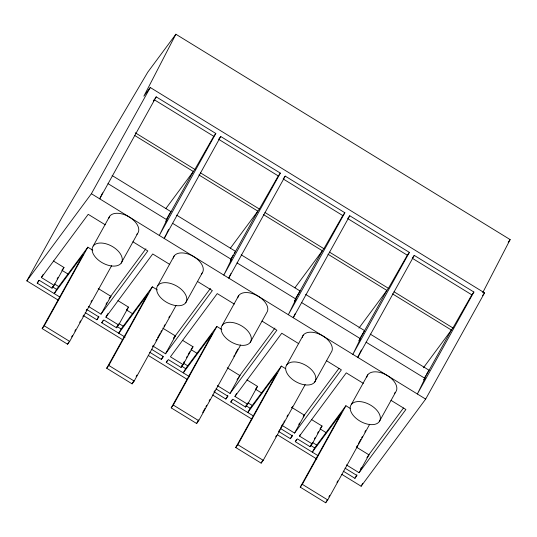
<?xml version="1.0" encoding="UTF-8"?>
<svg xmlns="http://www.w3.org/2000/svg" width="537" height="537" viewBox="0 0 537 537"><rect width="100%" height="100%" fill="white"/><g stroke="black" fill="none" stroke-linecap="round" stroke-linejoin="round"><path stroke-width="0.81" d="M102.587 192.877L99.687 198.831L156.213 96.855L215.827 133.478L159.301 235.454L166.913 219.828L108.011 183.641M166.02 234.743L164.208 238.462L220.734 136.492L280.348 173.115L223.822 275.092L231.434 259.465L172.531 223.278M166.745 233.259L168.558 229.534M230.897 273.635L228.722 278.099L285.248 176.129L344.861 212.753L288.342 314.729L295.954 299.102L237.045 262.915M295.417 313.272L293.242 317.736L349.768 215.767L409.382 252.39L352.856 354.36L360.468 338.74L301.566 302.553M361.388 349.936L357.763 357.373L414.282 255.404L473.903 292.027L417.377 393.997L424.989 378.377L366.08 342.19M482.716 292.672L510.15 239.596L175.874 34.234L143.876 96.15L150.273 87.511L484.549 292.873L425.666 399.092L361.126 486.227L341.841 474.379M58.278 300.17L26.85 280.864L62.178 217.129L147.769 72.18L175.874 34.234M59.896 297.075L37.228 283.147L38.798 280.314M53.398 260.982L63.984 267.486L54.096 285.335L41.389 277.528L42.973 274.675M26.85 280.864L91.397 193.729L150.273 87.511M37.228 283.147L39.308 280.341L52.008 288.141L53.19 286.02M57.144 278.884L57.936 277.454M92.773 250.229L87.833 247.195L56.6 289.356L54.25 293.605L83.396 254.256L42.181 328.61L67.581 344.217L69.669 341.411L111.622 265.714M42.181 328.61L44.262 325.805L87.833 247.195M93.23 245.973L109.716 216.236M67.581 344.217L68.796 342.035M71.622 336.927L72.435 335.471M74.858 331.101L75.663 329.637M79.704 322.348L80.516 320.891M82.94 316.521L83.745 315.058M86.175 310.688L86.981 309.231M91.022 301.942L91.827 300.478M121.174 263.143A16.432 9.565 29 0 0 105.171 243.576A16.432 9.565 29 0 0 95.257 256.961A16.432 9.565 29 0 0 121.174 263.143L137.66 233.4M85.155 312.594L96.841 319.777L98.801 316.233M106.037 304.13L106.829 302.693M88.303 306.352L101.003 314.152L110.897 296.31L98.197 288.503M125.114 337.142L101.741 322.784L102.923 320.663M117.918 300.619L128.504 307.124L118.61 324.966L105.91 317.166L107.89 313.595M166.584 219.143L169.739 213.451M166.181 220.452L193.32 171.491L134.418 135.304M101.741 322.784L103.829 319.978L116.529 327.778L118.1 324.945M157.294 289.866L152.354 286.832L121.12 328.993L118.764 333.242L147.917 293.893L106.695 368.248L132.102 383.854L134.183 381.048L176.143 305.352M106.695 368.248L108.783 365.435L152.354 286.832M157.744 285.61L174.23 255.867M132.102 383.854L133.72 380.941M136.143 376.565L136.948 375.108M152.709 346.68L153.522 345.217M155.945 340.847L156.75 339.391M157.556 337.927L159.986 333.558M160.791 332.101L161.597 330.638M164.027 326.268L164.832 324.811M168.873 317.521L169.679 316.058M185.688 302.781A16.432 9.565 29 0 0 169.692 283.214A16.432 9.565 29 0 0 159.771 296.599A16.432 9.565 29 0 0 185.688 302.781L202.174 273.038M149.669 352.232L161.362 359.414L162.926 356.581M152.823 345.989L165.524 353.789L175.418 335.947L162.711 328.141M189.635 376.779L166.262 362.421L167.437 360.3M231.098 258.78L233.071 255.223M230.702 260.089L257.841 211.128L198.932 174.941M166.262 362.421L168.343 359.615L181.043 367.415L182.614 364.583M184.198 361.737L183.399 363.166L187.722 365.818M186.574 357.441L187.366 356.011M188.158 354.581L189.749 351.715M181.043 367.415L183.13 364.603L193.018 346.761L182.432 340.257M221.808 329.503L216.867 326.469L185.641 368.63L183.285 372.879L212.43 333.531L171.216 407.885L196.623 423.492L198.703 420.679L240.657 344.989M171.216 407.885L173.297 405.073L216.867 326.469M222.264 325.247L238.75 295.504M196.623 423.492L198.643 419.847M202.684 412.557L205.107 408.187M205.913 406.724L206.725 405.267M209.148 400.897L209.954 399.434M213.995 392.144L214.807 390.688M233.796 356.427L234.602 354.97M235.414 353.514L237.837 349.137M250.208 342.418A16.432 9.565 29 0 0 234.206 322.844A16.432 9.565 29 0 0 224.291 336.236A16.432 9.565 29 0 0 250.208 342.418L266.694 312.675A16.432 9.565 29 0 0 256.572 295.31A16.432 9.565 29 0 0 237.743 297.8M214.189 391.869L225.876 399.045L227.842 395.507M237.059 379.82L237.851 378.39M217.337 385.62L230.044 393.426L239.932 375.578L227.232 367.778M253.444 415.987L230.782 402.059L231.957 399.937M246.953 379.894L257.538 386.398L247.644 404.24L234.944 396.44L236.528 393.581M295.618 298.418L300.062 290.987L241.16 254.8M230.782 402.059L232.863 399.246L245.563 407.053L247.523 403.515M285.624 368.711L281.388 366.106L250.155 408.268L247.799 412.517L276.951 373.168L235.736 447.522L261.136 463.129L263.217 460.316L305.177 384.626M235.736 447.522L237.817 444.71L281.388 366.106M286.778 364.885L303.264 335.142M261.136 463.129L262.754 460.216M275.682 436.883L276.495 435.426M278.918 431.057L279.723 429.593M280.536 428.137L282.959 423.767M283.764 422.304L284.576 420.847M287 416.477L287.805 415.014M291.846 407.724L292.658 406.267M314.722 382.055A16.432 9.565 29 0 0 298.726 362.482A16.432 9.565 29 0 0 288.805 375.873A16.432 9.565 29 0 0 314.722 382.055L331.215 352.312A16.432 9.565 29 0 0 321.092 334.947A16.432 9.565 29 0 0 302.264 337.437M278.703 431.506L290.396 438.682L292.356 435.145M298.8 424.472L299.592 423.035M281.858 425.257L294.558 433.064L304.452 415.215L291.745 407.415M317.964 455.624L295.296 441.696L296.478 439.575M311.473 419.531L322.052 426.036L312.165 443.877L299.465 436.078L300.25 434.648M359.347 339.478L364.583 330.624L305.674 294.437M295.296 441.696L297.377 438.883L310.084 446.69L312.044 443.146M314.42 438.863L315.212 437.433M317.595 433.137L318.387 431.708M350.137 408.342L345.902 405.744L314.675 447.905L312.319 452.154L341.465 412.805L300.25 487.16L325.657 502.766L327.738 499.954L369.698 424.264M300.25 487.16L302.331 484.347L345.902 405.744M351.299 404.522L367.785 374.779M325.657 502.766L326.865 500.578M328.886 496.933L329.698 495.476M336.968 482.354L337.78 480.897M356.769 446.636L357.575 445.18M358.387 443.716L360.81 439.347M361.616 437.89L362.428 436.427M364.851 432.057L365.657 430.6M379.243 421.693A16.432 9.565 29 0 0 363.24 402.119A16.432 9.565 29 0 0 353.326 415.51A16.432 9.565 29 0 0 379.243 421.693L395.729 391.95A16.432 9.565 29 0 0 385.613 374.578A16.432 9.565 29 0 0 366.778 377.075M343.224 471.137L354.91 478.319L356.877 474.782M360.542 469.116L361.334 467.687M346.372 464.894L359.078 472.701L368.966 454.852L356.266 447.053M361.126 486.227L362.75 483.3M424.653 377.692L425.841 375.558M426.626 374.135L427.418 372.712M423.847 379.726L451.389 330.04L392.487 293.853M153.314 101.104L154.132 99.667L213.746 136.291L215.827 133.478M165.886 208.531L194.864 169.41L213.746 136.291M230.4 248.168L259.378 209.047L278.267 175.928L280.348 173.115M294.92 287.805L323.898 248.685L342.781 215.565L344.861 212.753M358.938 328.114L388.412 288.322L407.301 255.203L409.382 252.39M423.458 367.751L452.933 327.959L471.815 294.833L473.903 292.027M154.965 98.54L156.213 96.855M41.389 277.528L88.209 214.33L105.239 224.795M63.984 267.486L61.903 270.299L68.32 274.239M52.008 288.141L54.096 285.335M220.734 136.492L218.653 139.305L278.267 175.928M170.169 212.874L171.028 211.712L112.119 175.525M165.758 221.392L166.913 219.828M109.199 298.337L145.903 248.785M109.233 298.559L110.897 296.31M96.841 319.777L98.922 316.964L86.927 309.594M101.003 314.152L147.823 250.954L132.921 241.798M105.91 317.166L152.723 253.967L169.759 264.426M128.504 307.124L126.423 309.936L132.834 313.877M116.529 327.778L118.61 324.966M285.248 176.129L283.167 178.935L342.781 215.565M234.26 253.088L235.542 251.35L176.639 215.162M230.279 261.029L231.434 259.465M173.713 337.974L210.423 288.423M173.746 338.196L175.418 335.947M161.362 359.414L163.443 356.602L151.447 349.231M165.524 353.789L212.343 290.591L197.435 281.435M191.353 349.01L193.018 346.761M349.768 215.767L347.687 218.572L407.301 255.203M295.954 299.102L294.41 301.183L322.354 250.766L263.452 214.578M239.227 376.269L274.937 328.06M238.683 377.269L239.932 375.578M225.876 399.045L227.957 396.239L215.961 388.869M230.044 393.426L276.857 330.228L261.955 321.072M234.944 396.44L281.764 333.235L298.794 343.7M255.874 388.647L257.538 386.398M245.563 407.053L247.644 404.24M412.617 257.653L414.282 255.404M360.468 338.74L358.931 340.82L386.875 290.403L327.966 254.216M303.741 415.907L338.961 368.362M303.204 416.907L304.452 415.215M290.396 438.682L292.477 435.876L280.482 428.506M294.558 433.064L341.378 369.865L326.469 360.71M299.465 436.078L346.278 372.873L363.314 383.337M320.388 428.284L322.052 426.036M310.084 446.69L312.165 443.877M508.177 242.261L510.15 239.596M482.582 295.531L484.549 292.873M427.808 372L429.097 370.262L370.194 334.068M423.834 379.934L424.989 378.377M368.261 455.544L403.475 407.999M366.885 457.665L368.966 454.852M354.91 478.319L356.991 475.514L344.996 468.143M359.078 472.701L405.891 409.496L390.99 400.34M412.201 258.21L471.815 294.833M135.25 132.787L194.864 169.41M200.476 172.86L259.378 209.047M264.989 212.498L323.898 248.685M329.51 252.135L388.412 288.322M394.03 291.772L452.933 327.959M91.397 193.729L425.666 399.092M234.273 304.063L217.243 293.598L170.424 356.803L183.13 364.603M190.937 349.574L197.354 353.514M255.458 389.204L261.868 393.151M319.971 428.841L326.389 432.782M54.365 283.892L58.687 286.55M118.885 323.529L123.201 326.181M247.919 402.804L252.236 405.455M312.433 442.441L316.756 445.092M52.344 286.745L56.6 289.356M116.865 326.382L121.12 328.993M181.385 366.019L185.641 368.63M245.899 405.657L250.155 408.268M310.42 445.287L314.675 447.905M83.275 315.528L122.564 339.666M148.272 355.46L187.561 379.599M212.558 394.957L251.84 419.088M277.555 434.889L316.843 459.021M44.262 325.805L69.669 341.411M108.783 365.435L134.183 381.048M173.297 405.073L198.703 420.679M237.817 444.71L263.217 460.316M302.331 484.347L327.738 499.954M395.326 392.433A16.432 9.565 29 0 1 394.339 393.292M173.223 258.163A16.432 9.565 29 0 1 193.005 256.183A16.432 9.565 29 0 1 201.308 273.971M108.709 218.525A16.432 9.565 29 0 1 128.484 216.545A16.432 9.565 29 0 1 136.794 234.34"/></g></svg>
